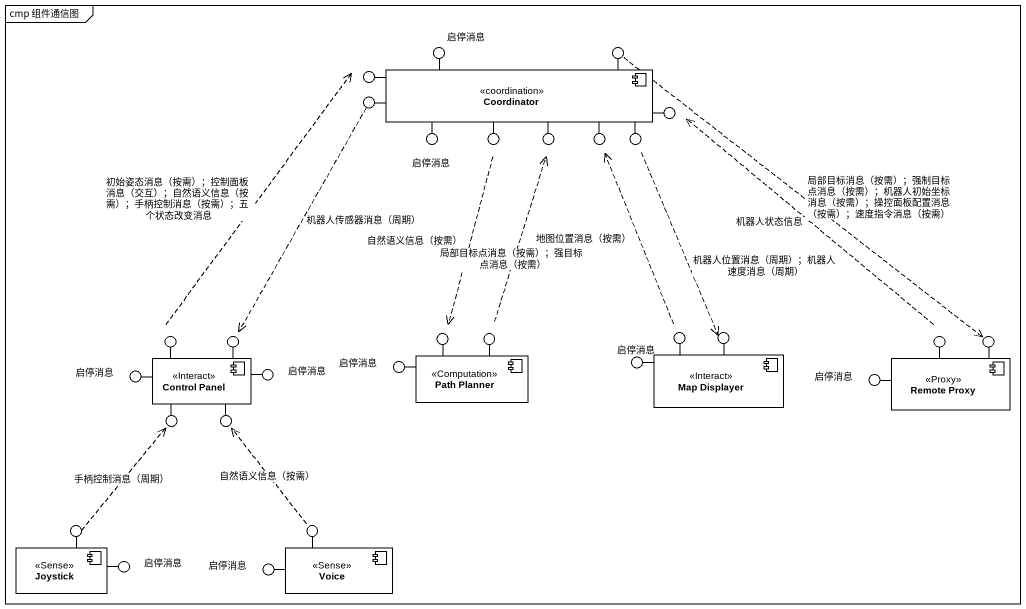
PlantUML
@startuml
mainframe cmp 组件通信图
() 启停消息
() " " as lollipop1
() " " as lollipop2
() " " as lollipop3
component Coordinator <<coordination>>
() "启停消息" as 启停消息_2
() " " as lollipop4
() " " as lollipop5
() " " as lollipop6
() " " as lollipop7
() " " as lollipop8
() " " as lollipop9
() " " as lollipop10
() " " as lollipop11
() " " as lollipop12
() " " as lollipop13
() " " as lollipop14
() " " as lollipop15
() " " as lollipop16
() "启停消息" as 启停消息_3
component "Control Panel" as Control_Panel <<Interact>>
() "启停消息" as 启停消息_4
() "启停消息" as 启停消息_5
component "Path Planner" as Path_Planner <<Computation>>
() "启停消息" as 启停消息_6
component "Map Displayer" as Map_Displayer <<Interact>>
() "启停消息" as 启停消息_7
component "Remote Proxy" as Remote_Proxy <<Proxy>>
() " " as lollipop17
() " " as lollipop18
() " " as lollipop19
() " " as lollipop20
component Joystick <<Sense>>
() "启停消息" as 启停消息_8
() "启停消息" as 启停消息_9
component Voice <<Sense>>
Coordinator -left- 启停消息
Coordinator -right- lollipop1
Coordinator -left- lollipop2
Coordinator -left- lollipop3
Coordinator -left- 启停消息_2
Coordinator -- lollipop4
Coordinator -- lollipop5
Coordinator -right- lollipop6
Coordinator -right- lollipop7
Coordinator -right- lollipop8
Control_Panel -up- lollipop9
Control_Panel -up- lollipop10
Path_Planner -up- lollipop11
Path_Planner -up- lollipop12
Map_Displayer -up- lollipop13
Map_Displayer -up- lollipop14
Remote_Proxy -up- lollipop15
Remote_Proxy -up- lollipop16
Control_Panel -left- 启停消息_3
Control_Panel -right- 启停消息_4
Path_Planner -left- 启停消息_5
Map_Displayer -left- 启停消息_6
Remote_Proxy -left- 启停消息_7
Control_Panel -- lollipop17
Control_Panel -- lollipop18
Joystick -up- lollipop19
Voice -up- lollipop20
Joystick -right- 启停消息_8
Voice -left- 启停消息_9
lollipop1 ..> lollipop16 : 局部目标消息（按需）；强制目标点消息（按需）；机器人初始坐标消息（按需）；操控面板配置消息（按需）；速度指令消息（按需）
lollipop3 ..> lollipop10 : 机器人传感器消息（周期）
lollipop4 ..> lollipop11 : 自然语义信息（按需）
lollipop7 ..> lollipop14 : 机器人位置消息（周期）；机器人速度消息（周期）
lollipop9 .up.> lollipop2 : 初始姿态消息（按需）；控制面板消息（交互）；自然语义信息（按需）；手柄控制消息（按需）；五个状态改变消息
lollipop12 .up.> lollipop5 : 局部目标点消息（按需）；强目标点消息（按需）
lollipop13 .up.> lollipop6 : 地图位置消息（按需）
lollipop15 .up.> lollipop8 : 机器人状态信息
lollipop19 .up.> lollipop17 : 手柄控制消息（周期）
lollipop20 .up.> lollipop18 : 自然语义信息（按需）
@enduml
